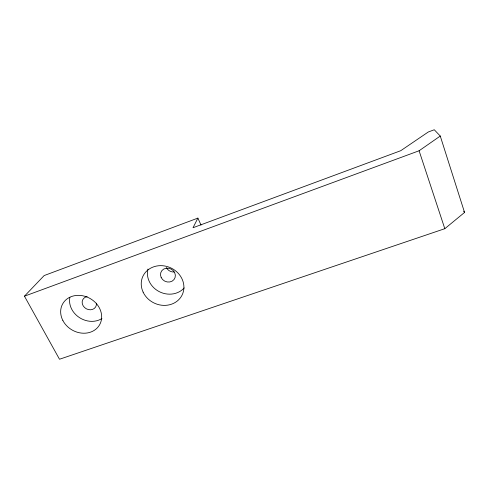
<?xml version="1.0" encoding="UTF-8"?>
<svg xmlns="http://www.w3.org/2000/svg" width="489" height="489" viewBox="0 0 489 489"><rect width="100%" height="100%" fill="white"/><g stroke="black" fill="none" stroke-linecap="round" stroke-linejoin="round"><path stroke-width="0.73" d="M197.892 218.1L193.021 227.733L400.736 150.704L428.26 132.006L434.275 129.756L440.265 136.046L464.55 212.446L444.813 228.693L59.499 359.244L24.45 296.187L44.163 275.558L197.892 218.1L201.022 225.062M24.45 296.187L419.091 150.771L440.265 136.046M463.694 211.266L464.55 212.446M419.091 150.771L444.813 228.693M174.145 271.976A7.298 6.62 25.4 0 1 166.443 267.617M96.394 303.18A7.396 6.381 30 0 1 90.599 309.788A7.396 6.381 30 0 1 82.348 303.913A7.396 6.381 30 0 1 87.158 296.597M101.957 318.516A20.459 17.641 30 0 1 79.285 317.502A20.459 17.641 30 0 1 69.878 297.294M184.2 287.929A20.923 18.863 25.2 0 1 159.114 291.578A20.923 18.863 25.2 0 1 147.947 269.072M62.879 320.527A21.223 18.142 29.7 0 0 98.344 326.67A21.223 18.142 29.7 0 0 82.262 295.68A21.223 18.142 29.7 0 0 62.879 320.527M143.124 292.147A21.73 19.45 24.9 0 0 179.915 298.424A21.73 19.45 24.9 0 0 164.677 265.979A21.73 19.45 24.9 0 0 143.124 292.147M161.168 277.489A7.567 6.822 25.2 0 0 173.992 279.58A7.567 6.822 25.2 0 0 168.638 268.247A7.567 6.822 25.2 0 0 161.168 277.489"/></g></svg>
